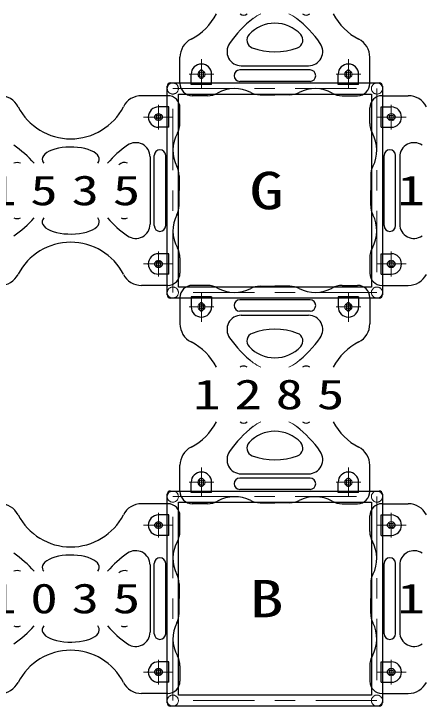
# Model space of a CAD drawing. Units: millimetres on the paper, scale 1:50. Extents: x -365 to 0, y 0 to 257.
# Drawn here: x -312.74 to -292.74, y 179.16 to 213.09 of the extents above; entities that cross this region are included whole.
import ezdxf
from ezdxf.enums import TextEntityAlignment as Align

# ---------------------------------------------------------------- set-up
doc = ezdxf.new("R2010")
doc.units = ezdxf.units.MM
doc.linetypes.add('USER1', pattern=[4.5, 2.5, -2])
doc.linetypes.add('USER2', pattern=[6, 3, -1, 1, -1])
doc.layers.add('LY_3', color=7, linetype='Continuous', lineweight=25)
doc.styles.add('ＭＳ ゴシック', font='')
doc.styles.get('ＭＳ ゴシック').set_extended_font_data('MS Gothic')

msp = doc.modelspace()

# ---------------------------------------------------------------- linework, layer by layer
at = {"layer": 'LY_3'}
for p, q in [((-304.602, 209.682), (-304.602, 210.964)), ((-295.302, 209.682), (-295.302, 210.964)), ((-301.599, 210.546), (-298.306, 210.546)), ((-304.052, 209.634), (-304.052, 210.134)), ((-303.652, 210.032), (-303.652, 210.232)), ((-303.452, 210.032), (-303.452, 210.232)), ((-303.052, 209.634), (-303.052, 210.134)), ((-298.232, 210.342), (-301.672, 210.342)), ((-296.852, 209.634), (-296.852, 210.134)), ((-296.452, 210.032), (-296.452, 210.232)), ((-296.252, 210.032), (-296.252, 210.232)), ((-295.852, 209.634), (-295.852, 210.134)), ((-305.064, 209.704), (-294.84, 209.704)), ((-298.232, 209.782), (-301.672, 209.782)), ((-305.224, 199.32), (-305.224, 209.544)), ((-303.052, 209.634), (-304.052, 209.634)), ((-295.852, 209.634), (-296.852, 209.634)), ((-294.68, 209.544), (-294.68, 199.32)), ((-305.202, 209.082), (-306.484, 209.082)), ((-304.68, 209.16), (-295.224, 209.16)), ((-304.68, 199.704), (-304.68, 209.16)), ((-303.245, 209.082), (-304.002, 209.082)), ((-300.681, 209.127), (-299.952, 209.127)), ((-299.224, 209.127), (-299.952, 209.127)), ((-296.66, 209.082), (-295.902, 209.082)), ((-295.224, 209.16), (-295.224, 199.704)), ((-294.702, 209.082), (-293.421, 209.082)), ((-305.154, 208.532), (-305.654, 208.532)), ((-305.154, 207.532), (-305.154, 208.532)), ((-304.602, 207.725), (-304.602, 208.482)), ((-295.302, 207.725), (-295.302, 208.482)), ((-294.75, 207.532), (-294.75, 208.532)), ((-294.75, 208.532), (-294.25, 208.532)), ((-305.552, 208.132), (-305.752, 208.132)), ((-294.352, 208.132), (-294.152, 208.132)), ((-305.552, 207.932), (-305.752, 207.932)), ((-294.352, 207.932), (-294.152, 207.932)), ((-305.154, 207.532), (-305.654, 207.532)), ((-294.75, 207.532), (-294.25, 207.532)), ((-306.066, 206.079), (-306.066, 202.785)), ((-305.862, 202.712), (-305.862, 206.152)), ((-305.302, 202.712), (-305.302, 206.152)), ((-294.602, 202.712), (-294.602, 206.152)), ((-294.042, 202.712), (-294.042, 206.152)), ((-293.839, 206.079), (-293.839, 202.785)), ((-304.647, 205.16), (-304.647, 204.432)), ((-295.258, 205.16), (-295.258, 204.432)), ((-304.647, 203.704), (-304.647, 204.432)), ((-295.258, 203.704), (-295.258, 204.432)), ((-305.154, 201.332), (-305.654, 201.332)), ((-305.154, 200.332), (-305.154, 201.332)), ((-294.75, 200.332), (-294.75, 201.332)), ((-294.75, 201.332), (-294.25, 201.332)), ((-305.552, 200.932), (-305.752, 200.932)), ((-304.602, 201.139), (-304.602, 200.382)), ((-295.302, 201.139), (-295.302, 200.382)), ((-294.352, 200.932), (-294.152, 200.932)), ((-305.552, 200.732), (-305.752, 200.732)), ((-294.352, 200.732), (-294.152, 200.732)), ((-305.154, 200.332), (-305.654, 200.332)), ((-294.75, 200.332), (-294.25, 200.332)), ((-305.202, 199.782), (-306.484, 199.782)), ((-295.224, 199.704), (-304.68, 199.704)), ((-303.245, 199.782), (-304.002, 199.782)), ((-300.681, 199.737), (-299.952, 199.737)), ((-299.224, 199.737), (-299.952, 199.737)), ((-296.66, 199.782), (-295.902, 199.782)), ((-294.702, 199.782), (-293.421, 199.782)), ((-303.052, 199.23), (-304.052, 199.23)), ((-304.052, 199.23), (-304.052, 198.73)), ((-303.052, 199.23), (-303.052, 198.73)), ((-295.852, 199.23), (-296.852, 199.23)), ((-296.852, 199.23), (-296.852, 198.73)), ((-295.852, 199.23), (-295.852, 198.73)), ((-294.84, 199.16), (-305.064, 199.16)), ((-304.602, 199.182), (-304.602, 197.9)), ((-298.232, 199.082), (-301.672, 199.082)), ((-295.302, 199.182), (-295.302, 197.9)), ((-303.652, 198.832), (-303.652, 198.632)), ((-303.452, 198.832), (-303.452, 198.632)), ((-298.232, 198.522), (-301.672, 198.522)), ((-296.452, 198.832), (-296.452, 198.632)), ((-296.252, 198.832), (-296.252, 198.632)), ((-301.599, 198.319), (-298.306, 198.319)), ((-304.602, 189.682), (-304.602, 190.964)), ((-295.302, 189.682), (-295.302, 190.964)), ((-301.599, 190.546), (-298.306, 190.546)), ((-304.052, 189.634), (-304.052, 190.134)), ((-303.652, 190.032), (-303.652, 190.232)), ((-303.452, 190.032), (-303.452, 190.232)), ((-303.052, 189.634), (-303.052, 190.134)), ((-298.232, 190.342), (-301.672, 190.342)), ((-296.852, 189.634), (-296.852, 190.134)), ((-296.452, 190.032), (-296.452, 190.232)), ((-296.252, 190.032), (-296.252, 190.232)), ((-295.852, 189.634), (-295.852, 190.134)), ((-305.064, 189.704), (-294.84, 189.704)), ((-298.232, 189.782), (-301.672, 189.782)), ((-305.224, 179.32), (-305.224, 189.544)), ((-303.052, 189.634), (-304.052, 189.634)), ((-295.852, 189.634), (-296.852, 189.634)), ((-294.68, 189.544), (-294.68, 179.32)), ((-305.202, 189.082), (-306.484, 189.082)), ((-304.68, 189.16), (-295.224, 189.16)), ((-304.68, 179.704), (-304.68, 189.16)), ((-303.245, 189.082), (-304.002, 189.082)), ((-300.681, 189.127), (-299.952, 189.127)), ((-299.224, 189.127), (-299.952, 189.127)), ((-296.66, 189.082), (-295.902, 189.082)), ((-295.224, 189.16), (-295.224, 179.704)), ((-294.702, 189.082), (-293.421, 189.082)), ((-305.154, 188.532), (-305.654, 188.532)), ((-305.154, 187.532), (-305.154, 188.532)), ((-304.602, 187.725), (-304.602, 188.482)), ((-295.302, 187.725), (-295.302, 188.482)), ((-294.75, 187.532), (-294.75, 188.532)), ((-294.75, 188.532), (-294.25, 188.532)), ((-305.552, 188.132), (-305.752, 188.132)), ((-294.352, 188.132), (-294.152, 188.132)), ((-305.552, 187.932), (-305.752, 187.932)), ((-294.352, 187.932), (-294.152, 187.932)), ((-305.154, 187.532), (-305.654, 187.532)), ((-294.75, 187.532), (-294.25, 187.532)), ((-306.066, 186.079), (-306.066, 182.785)), ((-305.862, 182.712), (-305.862, 186.152)), ((-305.302, 182.712), (-305.302, 186.152)), ((-294.602, 182.712), (-294.602, 186.152)), ((-294.042, 182.712), (-294.042, 186.152)), ((-293.839, 186.079), (-293.839, 182.785)), ((-304.647, 185.16), (-304.647, 184.432)), ((-295.258, 185.16), (-295.258, 184.432)), ((-304.647, 183.704), (-304.647, 184.432)), ((-295.258, 183.704), (-295.258, 184.432)), ((-305.154, 181.332), (-305.654, 181.332)), ((-305.154, 180.332), (-305.154, 181.332)), ((-294.75, 180.332), (-294.75, 181.332)), ((-294.75, 181.332), (-294.25, 181.332)), ((-305.552, 180.932), (-305.752, 180.932)), ((-304.602, 181.139), (-304.602, 180.382)), ((-295.302, 181.139), (-295.302, 180.382)), ((-294.352, 180.932), (-294.152, 180.932)), ((-305.552, 180.732), (-305.752, 180.732)), ((-294.352, 180.732), (-294.152, 180.732)), ((-305.154, 180.332), (-305.654, 180.332)), ((-294.75, 180.332), (-294.25, 180.332)), ((-305.202, 179.782), (-306.484, 179.782)), ((-295.224, 179.704), (-304.68, 179.704)), ((-294.702, 179.782), (-293.421, 179.782)), ((-294.84, 179.16), (-305.064, 179.16))]:
    msp.add_line(p, q, dxfattribs=at)
at = {"layer": 'LY_3', "linetype": 'USER2', "lineweight": 13}
for p, q in [((-303.552, 209.432), (-303.552, 210.865)), ((-296.352, 209.432), (-296.352, 210.865)), ((-302.947, 210.132), (-304.158, 210.132)), ((-295.747, 210.132), (-296.958, 210.132)), ((-304.952, 199.432), (-304.952, 209.432)), ((-304.952, 209.432), (-294.952, 209.432)), ((-294.952, 209.432), (-294.952, 199.432)), ((-305.652, 207.426), (-305.652, 208.638)), ((-294.252, 207.426), (-294.252, 208.638)), ((-304.952, 208.032), (-306.386, 208.032)), ((-294.952, 208.032), (-293.519, 208.032)), ((-305.652, 200.226), (-305.652, 201.438)), ((-294.252, 200.226), (-294.252, 201.438)), ((-304.952, 200.832), (-306.386, 200.832)), ((-294.952, 200.832), (-293.519, 200.832)), ((-294.952, 199.432), (-304.952, 199.432)), ((-303.552, 199.432), (-303.552, 197.999)), ((-296.352, 199.432), (-296.352, 197.999)), ((-302.947, 198.732), (-304.158, 198.732)), ((-295.747, 198.732), (-296.958, 198.732)), ((-303.552, 189.432), (-303.552, 190.865)), ((-296.352, 189.432), (-296.352, 190.865)), ((-302.947, 190.132), (-304.158, 190.132)), ((-295.747, 190.132), (-296.958, 190.132)), ((-304.952, 179.432), (-304.952, 189.432)), ((-304.952, 189.432), (-294.952, 189.432)), ((-294.952, 189.432), (-294.952, 179.432)), ((-305.652, 187.426), (-305.652, 188.638)), ((-294.252, 187.426), (-294.252, 188.638)), ((-304.952, 188.032), (-306.386, 188.032)), ((-294.952, 188.032), (-293.519, 188.032)), ((-305.652, 180.226), (-305.652, 181.438)), ((-294.252, 180.226), (-294.252, 181.438)), ((-304.952, 180.832), (-306.386, 180.832)), ((-294.952, 180.832), (-293.519, 180.832)), ((-294.952, 179.432), (-304.952, 179.432))]:
    msp.add_line(p, q, dxfattribs=at)
at = {"layer": 'LY_3'}
for points in [[(-301.66, 213.092), (-301.574, 213.047), (-301.486, 213.032), (-301.398, 213.047), (-301.312, 213.092)], [(-298.593, 213.092), (-298.507, 213.047), (-298.419, 213.032), (-298.331, 213.047), (-298.245, 213.092)], [(-308.627, 205.772), (-308.578, 205.852), (-308.554, 205.934), (-308.558, 206.017), (-308.587, 206.099), (-308.643, 206.178), (-308.724, 206.253), (-308.828, 206.323), (-308.954, 206.386), (-309.098, 206.441), (-309.259, 206.487), (-309.433, 206.523), (-309.617, 206.548), (-309.807, 206.562), (-310, 206.565), (-310.192, 206.557), (-310.38, 206.537), (-310.559, 206.506), (-310.727, 206.465), (-310.88, 206.415), (-311.016, 206.356), (-311.131, 206.289), (-311.224, 206.217), (-311.292, 206.139), (-311.335, 206.059), (-311.352, 205.976), (-311.342, 205.894), (-311.317, 205.832), (-311.278, 205.772)], [(-311.278, 203.092), (-311.327, 203.012), (-311.35, 202.93), (-311.347, 202.847), (-311.317, 202.765), (-311.262, 202.686), (-311.181, 202.611), (-311.077, 202.541), (-310.951, 202.478), (-310.807, 202.423), (-310.646, 202.377), (-310.472, 202.341), (-310.288, 202.316), (-310.098, 202.302), (-309.905, 202.299), (-309.713, 202.307), (-309.525, 202.327), (-309.346, 202.358), (-309.178, 202.399), (-309.025, 202.449), (-308.889, 202.508), (-308.774, 202.575), (-308.681, 202.647), (-308.613, 202.725), (-308.569, 202.805), (-308.553, 202.888), (-308.562, 202.97), (-308.587, 203.032), (-308.627, 203.092)], [(-301.312, 195.772), (-301.369, 195.805), (-301.427, 195.825), (-301.486, 195.832), (-301.545, 195.825), (-301.603, 195.805), (-301.66, 195.772)], [(-298.245, 195.772), (-298.302, 195.805), (-298.361, 195.825), (-298.419, 195.832), (-298.478, 195.825), (-298.536, 195.805), (-298.593, 195.772)], [(-301.66, 193.092), (-301.574, 193.047), (-301.486, 193.032), (-301.398, 193.047), (-301.312, 193.092)], [(-298.593, 193.092), (-298.507, 193.047), (-298.419, 193.032), (-298.331, 193.047), (-298.245, 193.092)], [(-308.627, 185.772), (-308.578, 185.852), (-308.554, 185.934), (-308.558, 186.017), (-308.587, 186.099), (-308.643, 186.178), (-308.724, 186.253), (-308.828, 186.323), (-308.954, 186.386), (-309.098, 186.441), (-309.259, 186.487), (-309.433, 186.523), (-309.617, 186.548), (-309.807, 186.562), (-310, 186.565), (-310.192, 186.557), (-310.38, 186.537), (-310.559, 186.506), (-310.727, 186.465), (-310.88, 186.415), (-311.016, 186.356), (-311.131, 186.289), (-311.224, 186.217), (-311.292, 186.139), (-311.335, 186.059), (-311.352, 185.976), (-311.342, 185.894), (-311.317, 185.832), (-311.278, 185.772)], [(-311.278, 183.092), (-311.327, 183.012), (-311.35, 182.93), (-311.347, 182.847), (-311.317, 182.765), (-311.262, 182.686), (-311.181, 182.611), (-311.077, 182.541), (-310.951, 182.478), (-310.807, 182.423), (-310.646, 182.377), (-310.472, 182.341), (-310.288, 182.316), (-310.098, 182.302), (-309.905, 182.299), (-309.713, 182.307), (-309.525, 182.327), (-309.346, 182.358), (-309.178, 182.399), (-309.025, 182.449), (-308.889, 182.508), (-308.774, 182.575), (-308.681, 182.647), (-308.613, 182.725), (-308.569, 182.805), (-308.553, 182.888), (-308.562, 182.97), (-308.587, 183.032), (-308.627, 183.092)]]:
    msp.add_lwpolyline(points, dxfattribs=at)
at = {"layer": 'LY_3', "lineweight": 13}
for centre, radius in [((-303.552, 210.132), 0.18), ((-303.552, 210.132), 0.1), ((-296.352, 210.132), 0.18), ((-296.352, 210.132), 0.1), ((-305.652, 208.032), 0.18), ((-305.652, 208.032), 0.1), ((-294.252, 208.032), 0.18), ((-294.252, 208.032), 0.1), ((-305.652, 200.832), 0.18), ((-305.652, 200.832), 0.1), ((-294.252, 200.832), 0.18), ((-294.252, 200.832), 0.1), ((-303.552, 198.732), 0.18), ((-296.352, 198.732), 0.18), ((-303.552, 198.732), 0.1), ((-296.352, 198.732), 0.1), ((-303.552, 190.132), 0.18), ((-303.552, 190.132), 0.1), ((-296.352, 190.132), 0.18), ((-296.352, 190.132), 0.1), ((-305.652, 188.032), 0.18), ((-305.652, 188.032), 0.1), ((-294.252, 188.032), 0.18), ((-294.252, 188.032), 0.1), ((-305.652, 180.832), 0.18), ((-305.652, 180.832), 0.1), ((-294.252, 180.832), 0.18), ((-294.252, 180.832), 0.1)]:
    msp.add_circle(centre, radius, dxfattribs=at)
at = {"layer": 'LY_3', "linetype": 'USER1', "lineweight": 13}
for centre in [(-304.952, 209.432), (-294.952, 209.432), (-304.952, 199.432), (-294.952, 199.432), (-304.952, 189.432), (-294.952, 189.432), (-304.952, 179.432), (-294.952, 179.432)]:
    msp.add_circle(centre, 0.272, dxfattribs=at)
at = {"layer": 'LY_3'}
for centre, radius, start, end in [((-305.386, 214.432), 2.9, 297.2117, 332.4793), ((-297.578, 208.446), 5.6, 127.8346, 145.1553), ((-302.327, 208.446), 5.6, 34.8447, 52.1654), ((-294.519, 214.432), 2.9, 207.5207, 242.7883), ((-299.952, 210.904), 1.728, 42.9182, 137.0818), ((-300.925, 211.808), 0.4, 137.0818, 249.4705), ((-298.98, 211.808), 0.4, 290.5295, 42.9182), ((-303.602, 210.964), 1, 117.2117, 180), ((-296.302, 210.964), 1, 0, 62.7883), ((-301.599, 211.246), 0.7, 145.1553, 270), ((-299.952, 214.406), 3.174, 249.4705, 290.5295), ((-298.306, 211.246), 0.7, 270, 34.8447), ((-303.552, 210.134), 0.5, 0, 180), ((-296.352, 210.134), 0.5, 0, 180), ((-303.552, 210.232), 0.1, 0, 180), ((-301.672, 210.062), 0.28, 90, 270), ((-298.232, 210.062), 0.28, 270, 90), ((-296.352, 210.232), 0.1, 0, 180), ((-305.064, 209.544), 0.16, 90, 180), ((-303.552, 210.032), 0.1, 180, 0), ((-296.352, 210.032), 0.1, 180, 0), ((-294.84, 209.544), 0.16, 0, 90), ((-304.002, 209.682), 0.6, 180, 270), ((-301.921, 207.713), 1.714, 62.8071, 119.1962), ((-297.984, 207.713), 1.714, 60.8038, 117.1929), ((-295.902, 209.682), 0.6, 270, 0), ((-313.421, 208.082), 1, 27.2117, 90), ((-306.484, 208.082), 1, 90, 152.7883), ((-305.202, 208.482), 0.6, 0, 90), ((-303.245, 210.082), 1, 270, 299.1962), ((-300.681, 210.127), 1, 242.8071, 270), ((-299.224, 210.127), 1, 270, 297.1929), ((-296.66, 210.082), 1, 240.8038, 270), ((-294.702, 208.482), 0.6, 90, 180), ((-293.421, 208.082), 1, 27.2117, 90), ((-309.952, 209.865), 2.9, 207.2117, 332.7883), ((-305.654, 208.032), 0.5, 90, 270), ((-294.25, 208.032), 0.5, 270, 90), ((-305.752, 208.032), 0.1, 90, 270), ((-305.552, 208.032), 0.1, 270, 90), ((-294.352, 208.032), 0.1, 90, 270), ((-294.152, 208.032), 0.1, 270, 90), ((-305.602, 207.725), 1, 330.8038, 0), ((-294.302, 207.725), 1, 180, 209.1962), ((-303.233, 206.401), 1.714, 150.8038, 207.1929), ((-296.672, 206.401), 1.714, 332.8071, 29.1962), ((-315.938, 202.057), 5.6, 41.556, 55.1553), ((-303.966, 202.057), 5.6, 124.8447, 138.444), ((-306.766, 206.079), 0.7, 0, 124.8447), ((-293.139, 206.079), 0.7, 55.1553, 180), ((-305.582, 206.152), 0.28, 0, 180), ((-294.322, 206.152), 0.28, 0, 180), ((-312.576, 205.405), 0.4, 66.6239, 113.3761), ((-307.329, 205.405), 0.4, 66.6239, 132.9182), ((-305.647, 205.16), 1, 0, 27.1929), ((-294.258, 205.16), 1, 152.8071, 180), ((-305.647, 203.704), 1, 332.8071, 0), ((-294.258, 203.704), 1, 180, 207.1929), ((-315.938, 206.807), 5.6, 304.8447, 318.444), ((-312.576, 203.459), 0.4, 246.6239, 293.3761), ((-303.966, 206.807), 5.6, 221.556, 235.1553), ((-307.329, 203.459), 0.4, 246.6239, 293.3761), ((-303.233, 202.463), 1.714, 152.8071, 209.1962), ((-296.672, 202.463), 1.714, 330.8038, 27.1929), ((-306.766, 202.785), 0.7, 235.1553, 0), ((-305.582, 202.712), 0.28, 180, 0), ((-294.322, 202.712), 0.28, 180, 0), ((-293.139, 202.785), 0.7, 180, 304.8447), ((-309.952, 198.999), 2.9, 27.2117, 152.7883), ((-305.602, 201.139), 1, 0, 29.1962), ((-294.302, 201.139), 1, 150.8038, 180), ((-305.654, 200.832), 0.5, 90, 270), ((-294.25, 200.832), 0.5, 270, 90), ((-305.752, 200.832), 0.1, 90, 270), ((-305.552, 200.832), 0.1, 270, 90), ((-294.352, 200.832), 0.1, 90, 270), ((-294.152, 200.832), 0.1, 270, 90), ((-313.421, 200.782), 1, 270, 332.7883), ((-306.484, 200.782), 1, 207.2117, 270), ((-305.202, 200.382), 0.6, 270, 0), ((-294.702, 200.382), 0.6, 180, 270), ((-293.421, 200.782), 1, 270, 332.7883), ((-304.002, 199.182), 0.6, 90, 180), ((-303.245, 198.782), 1, 60.8038, 90), ((-301.921, 201.151), 1.714, 240.8038, 297.1929), ((-300.681, 198.737), 1, 90, 117.1929), ((-299.224, 198.737), 1, 62.8071, 90), ((-297.984, 201.151), 1.714, 242.8071, 299.1962), ((-296.66, 198.782), 1, 90, 119.1962), ((-295.902, 199.182), 0.6, 0, 90), ((-305.064, 199.32), 0.16, 180, 270), ((-294.84, 199.32), 0.16, 270, 0), ((-303.552, 198.832), 0.1, 0, 180), ((-301.672, 198.802), 0.28, 90, 270), ((-298.232, 198.802), 0.28, 270, 90), ((-296.352, 198.832), 0.1, 0, 180), ((-303.552, 198.73), 0.5, 180, 0), ((-303.552, 198.632), 0.1, 180, 0), ((-296.352, 198.73), 0.5, 180, 0), ((-296.352, 198.632), 0.1, 180, 0), ((-301.599, 197.619), 0.7, 90, 214.8447), ((-298.306, 197.619), 0.7, 325.1553, 90), ((-303.602, 197.9), 1, 180, 242.7883), ((-296.302, 197.9), 1, 297.2117, 0), ((-299.952, 194.458), 3.174, 69.4705, 110.5295), ((-297.578, 200.418), 5.6, 214.8447, 232.1654), ((-300.925, 197.056), 0.4, 110.5295, 222.9182), ((-302.327, 200.418), 5.6, 307.8346, 325.1553), ((-298.98, 197.056), 0.4, 317.0818, 69.4705), ((-305.386, 194.432), 2.9, 27.5207, 62.7883), ((-294.519, 194.432), 2.9, 117.2117, 152.4793), ((-299.952, 197.96), 1.728, 222.9182, 317.0818), ((-305.386, 194.432), 2.9, 297.2117, 332.4793), ((-294.519, 194.432), 2.9, 207.5207, 242.7883), ((-297.578, 188.446), 5.6, 127.8346, 145.1553), ((-302.327, 188.446), 5.6, 34.8447, 52.1654), ((-299.952, 190.904), 1.728, 42.9182, 137.0818), ((-300.925, 191.808), 0.4, 137.0818, 249.4705), ((-298.98, 191.808), 0.4, 290.5295, 42.9182), ((-303.602, 190.964), 1, 117.2117, 180), ((-296.302, 190.964), 1, 0, 62.7883), ((-301.599, 191.246), 0.7, 145.1553, 270), ((-299.952, 194.406), 3.174, 249.4705, 290.5295), ((-298.306, 191.246), 0.7, 270, 34.8447), ((-303.552, 190.134), 0.5, 0, 180), ((-296.352, 190.134), 0.5, 0, 180), ((-303.552, 190.232), 0.1, 0, 180), ((-303.552, 190.032), 0.1, 180, 0), ((-301.672, 190.062), 0.28, 90, 270), ((-298.232, 190.062), 0.28, 270, 90), ((-296.352, 190.232), 0.1, 0, 180), ((-296.352, 190.032), 0.1, 180, 0), ((-305.064, 189.544), 0.16, 90, 180), ((-294.84, 189.544), 0.16, 0, 90), ((-304.002, 189.682), 0.6, 180, 270), ((-301.921, 187.713), 1.714, 62.8071, 119.1962), ((-297.984, 187.713), 1.714, 60.8038, 117.1929), ((-295.902, 189.682), 0.6, 270, 0), ((-313.421, 188.082), 1, 27.2117, 90), ((-306.484, 188.082), 1, 90, 152.7883), ((-305.202, 188.482), 0.6, 0, 90), ((-303.245, 190.082), 1, 270, 299.1962), ((-300.681, 190.127), 1, 242.8071, 270), ((-299.224, 190.127), 1, 270, 297.1929), ((-296.66, 190.082), 1, 240.8038, 270), ((-294.702, 188.482), 0.6, 90, 180), ((-293.421, 188.082), 1, 27.2117, 90), ((-309.952, 189.865), 2.9, 207.2117, 332.7883), ((-305.654, 188.032), 0.5, 90, 270), ((-294.25, 188.032), 0.5, 270, 90), ((-305.752, 188.032), 0.1, 90, 270), ((-305.552, 188.032), 0.1, 270, 90), ((-294.352, 188.032), 0.1, 90, 270), ((-294.152, 188.032), 0.1, 270, 90), ((-305.602, 187.725), 1, 330.8038, 0), ((-294.302, 187.725), 1, 180, 209.1962), ((-303.233, 186.401), 1.714, 150.8038, 207.1929), ((-296.672, 186.401), 1.714, 332.8071, 29.1962), ((-315.938, 182.057), 5.6, 41.556, 55.1553), ((-303.966, 182.057), 5.6, 124.8447, 138.444), ((-306.766, 186.079), 0.7, 0, 124.8447), ((-293.139, 186.079), 0.7, 55.1553, 180), ((-305.582, 186.152), 0.28, 0, 180), ((-294.322, 186.152), 0.28, 0, 180), ((-312.576, 185.405), 0.4, 66.6239, 113.3761), ((-307.329, 185.405), 0.4, 66.6239, 132.9182), ((-305.647, 185.16), 1, 0, 27.1929), ((-294.258, 185.16), 1, 152.8071, 180), ((-305.647, 183.704), 1, 332.8071, 0), ((-294.258, 183.704), 1, 180, 207.1929), ((-303.233, 182.463), 1.714, 152.8071, 209.1962), ((-296.672, 182.463), 1.714, 330.8038, 27.1929), ((-315.938, 186.807), 5.6, 304.8447, 318.444), ((-312.576, 183.459), 0.4, 246.6239, 293.3761), ((-303.966, 186.807), 5.6, 221.556, 235.1553), ((-307.329, 183.459), 0.4, 246.6239, 293.3761), ((-306.766, 182.785), 0.7, 235.1553, 0), ((-305.582, 182.712), 0.28, 180, 0), ((-294.322, 182.712), 0.28, 180, 0), ((-293.139, 182.785), 0.7, 180, 304.8447), ((-309.952, 178.999), 2.9, 27.2117, 152.7883), ((-305.602, 181.139), 1, 0, 29.1962), ((-294.302, 181.139), 1, 150.8038, 180), ((-305.654, 180.832), 0.5, 90, 270), ((-294.25, 180.832), 0.5, 270, 90), ((-305.752, 180.832), 0.1, 90, 270), ((-305.552, 180.832), 0.1, 270, 90), ((-294.352, 180.832), 0.1, 90, 270), ((-294.152, 180.832), 0.1, 270, 90), ((-313.421, 180.782), 1, 270, 332.7883), ((-306.484, 180.782), 1, 207.2117, 270), ((-305.202, 180.382), 0.6, 270, 0), ((-294.702, 180.382), 0.6, 180, 270), ((-293.421, 180.782), 1, 270, 332.7883), ((-305.064, 179.32), 0.16, 180, 270), ((-294.84, 179.32), 0.16, 270, 0)]:
    msp.add_arc(centre, radius, start, end, dxfattribs=at)
at = {"layer": 'LY_3', "lineweight": 13}
for centre, start, end in [((-299.952, 211.504), 113.2195, 127.8346), ((-299.952, 211.504), 52.1654, 66.7805), ((-299.952, 197.36), 232.1654, 246.7805), ((-299.952, 197.36), 293.2196, 307.8346), ((-299.952, 191.504), 113.2195, 127.8346), ((-299.952, 191.504), 52.1654, 66.7805)]:
    msp.add_arc(centre, 1.728, start, end, dxfattribs=at)

# ---------------------------------------------------------------- texts
at = {"layer": 'LY_3', "style": 'ＭＳ ゴシック', "width": 1.35}
for s, p in [('G', (-301.202, 204.432)), ('B', (-301.202, 184.432))]:
    msp.add_text(s, height=1.833, dxfattribs=at).set_placement(p, align=Align.MIDDLE_LEFT)
at = {"layer": 'LY_3', "char_height": 1.466, "attachment_point": 4, "style": 'ＭＳ ゴシック'}
for s, insert in [('\\T1.5;\\W1.35;1535', (-313.952, 204.432)), ('\\T1.5;\\W1.35;1535', (-293.952, 204.432)), ('\\T1.5;\\W1.35;1285', (-303.952, 194.432)), ('\\T1.5;\\W1.35;1035', (-313.952, 184.432)), ('\\T1.5;\\W1.35;1535', (-293.952, 184.432))]:
    msp.add_mtext(s, dxfattribs=dict(at, insert=insert))

doc.saveas('drawing.dxf')
